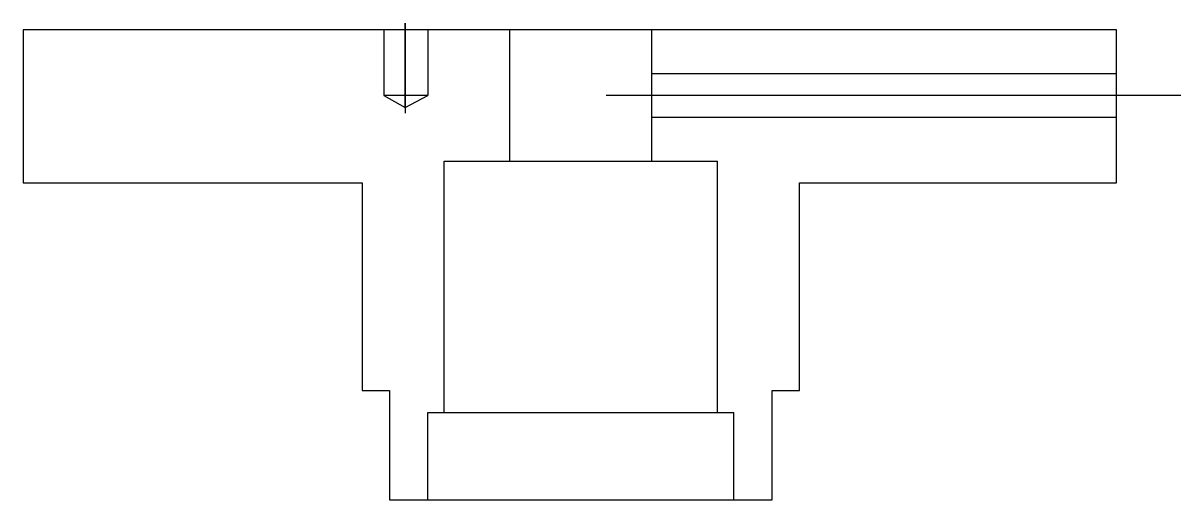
# Model space of a CAD drawing. Header units: millimetres. Extents: x 2772 to 2878, y 1431 to 1475.
import ezdxf

# ---------------------------------------------------------------- set-up
doc = ezdxf.new("R2010")
doc.units = ezdxf.units.MM
doc.linetypes.add('CENTER', pattern=[50.8, 31.75, -6.35, 6.35, -6.35])

msp = doc.modelspace()

# ---------------------------------------------------------------- linework, layer by layer
for p, q in [((2771.92, 1474.11), (2771.92, 1460.11)), ((2871.92, 1474.11), (2771.92, 1474.11)), ((2871.92, 1474.11), (2771.92, 1474.11)), ((2804.92, 1474.11), (2804.92, 1468.11)), ((2808.92, 1474.11), (2808.92, 1468.11)), ((2808.92, 1474.11), (2808.92, 1468.11)), ((2808.92, 1474.11), (2808.92, 1468.11)), ((2816.42, 1462.11), (2816.42, 1474.11)), ((2816.42, 1462.11), (2816.42, 1474.11)), ((2829.42, 1462.11), (2829.42, 1474.11)), ((2871.92, 1460.11), (2871.92, 1474.11)), ((2871.92, 1470.11), (2829.42, 1470.11)), ((2804.92, 1468.11), (2806.87, 1467.02)), ((2808.92, 1468.11), (2804.92, 1468.11)), ((2806.87, 1467.02), (2808.92, 1468.11)), ((2871.92, 1466.11), (2829.42, 1466.11)), ((2810.42, 1439.11), (2810.42, 1462.11)), ((2810.42, 1462.11), (2835.42, 1462.11)), ((2835.42, 1439.11), (2835.42, 1462.11)), ((2771.92, 1460.11), (2802.92, 1460.11)), ((2802.92, 1460.11), (2802.92, 1441.11)), ((2842.92, 1441.11), (2842.92, 1460.11)), ((2842.92, 1460.11), (2871.92, 1460.11)), ((2802.92, 1441.11), (2805.42, 1441.11)), ((2805.42, 1441.11), (2805.42, 1431.11)), ((2840.42, 1431.11), (2840.42, 1441.11)), ((2840.42, 1441.11), (2842.92, 1441.11)), ((2808.92, 1431.11), (2808.92, 1439.11)), ((2808.92, 1439.11), (2836.92, 1439.11)), ((2836.92, 1431.11), (2836.92, 1439.11)), ((2836.92, 1431.11), (2836.92, 1439.11)), ((2805.42, 1431.11), (2840.42, 1431.11))]:
    msp.add_line(p, q)
at = {"linetype": 'CENTER'}
msp.add_line((2806.87, 1467.02), (2806.87, 1474.74), dxfattribs=at)
at = {"color": 116, "linetype": 'CENTER', "true_color": 0x136734}
msp.add_line((2806.87, 1474.74), (2806.87, 1466.51), dxfattribs=at)
at = {"color": 116, "true_color": 0x136734}
msp.add_line((2877.79, 1468.11), (2825.25, 1468.11), dxfattribs=at)

doc.saveas('drawing.dxf')
